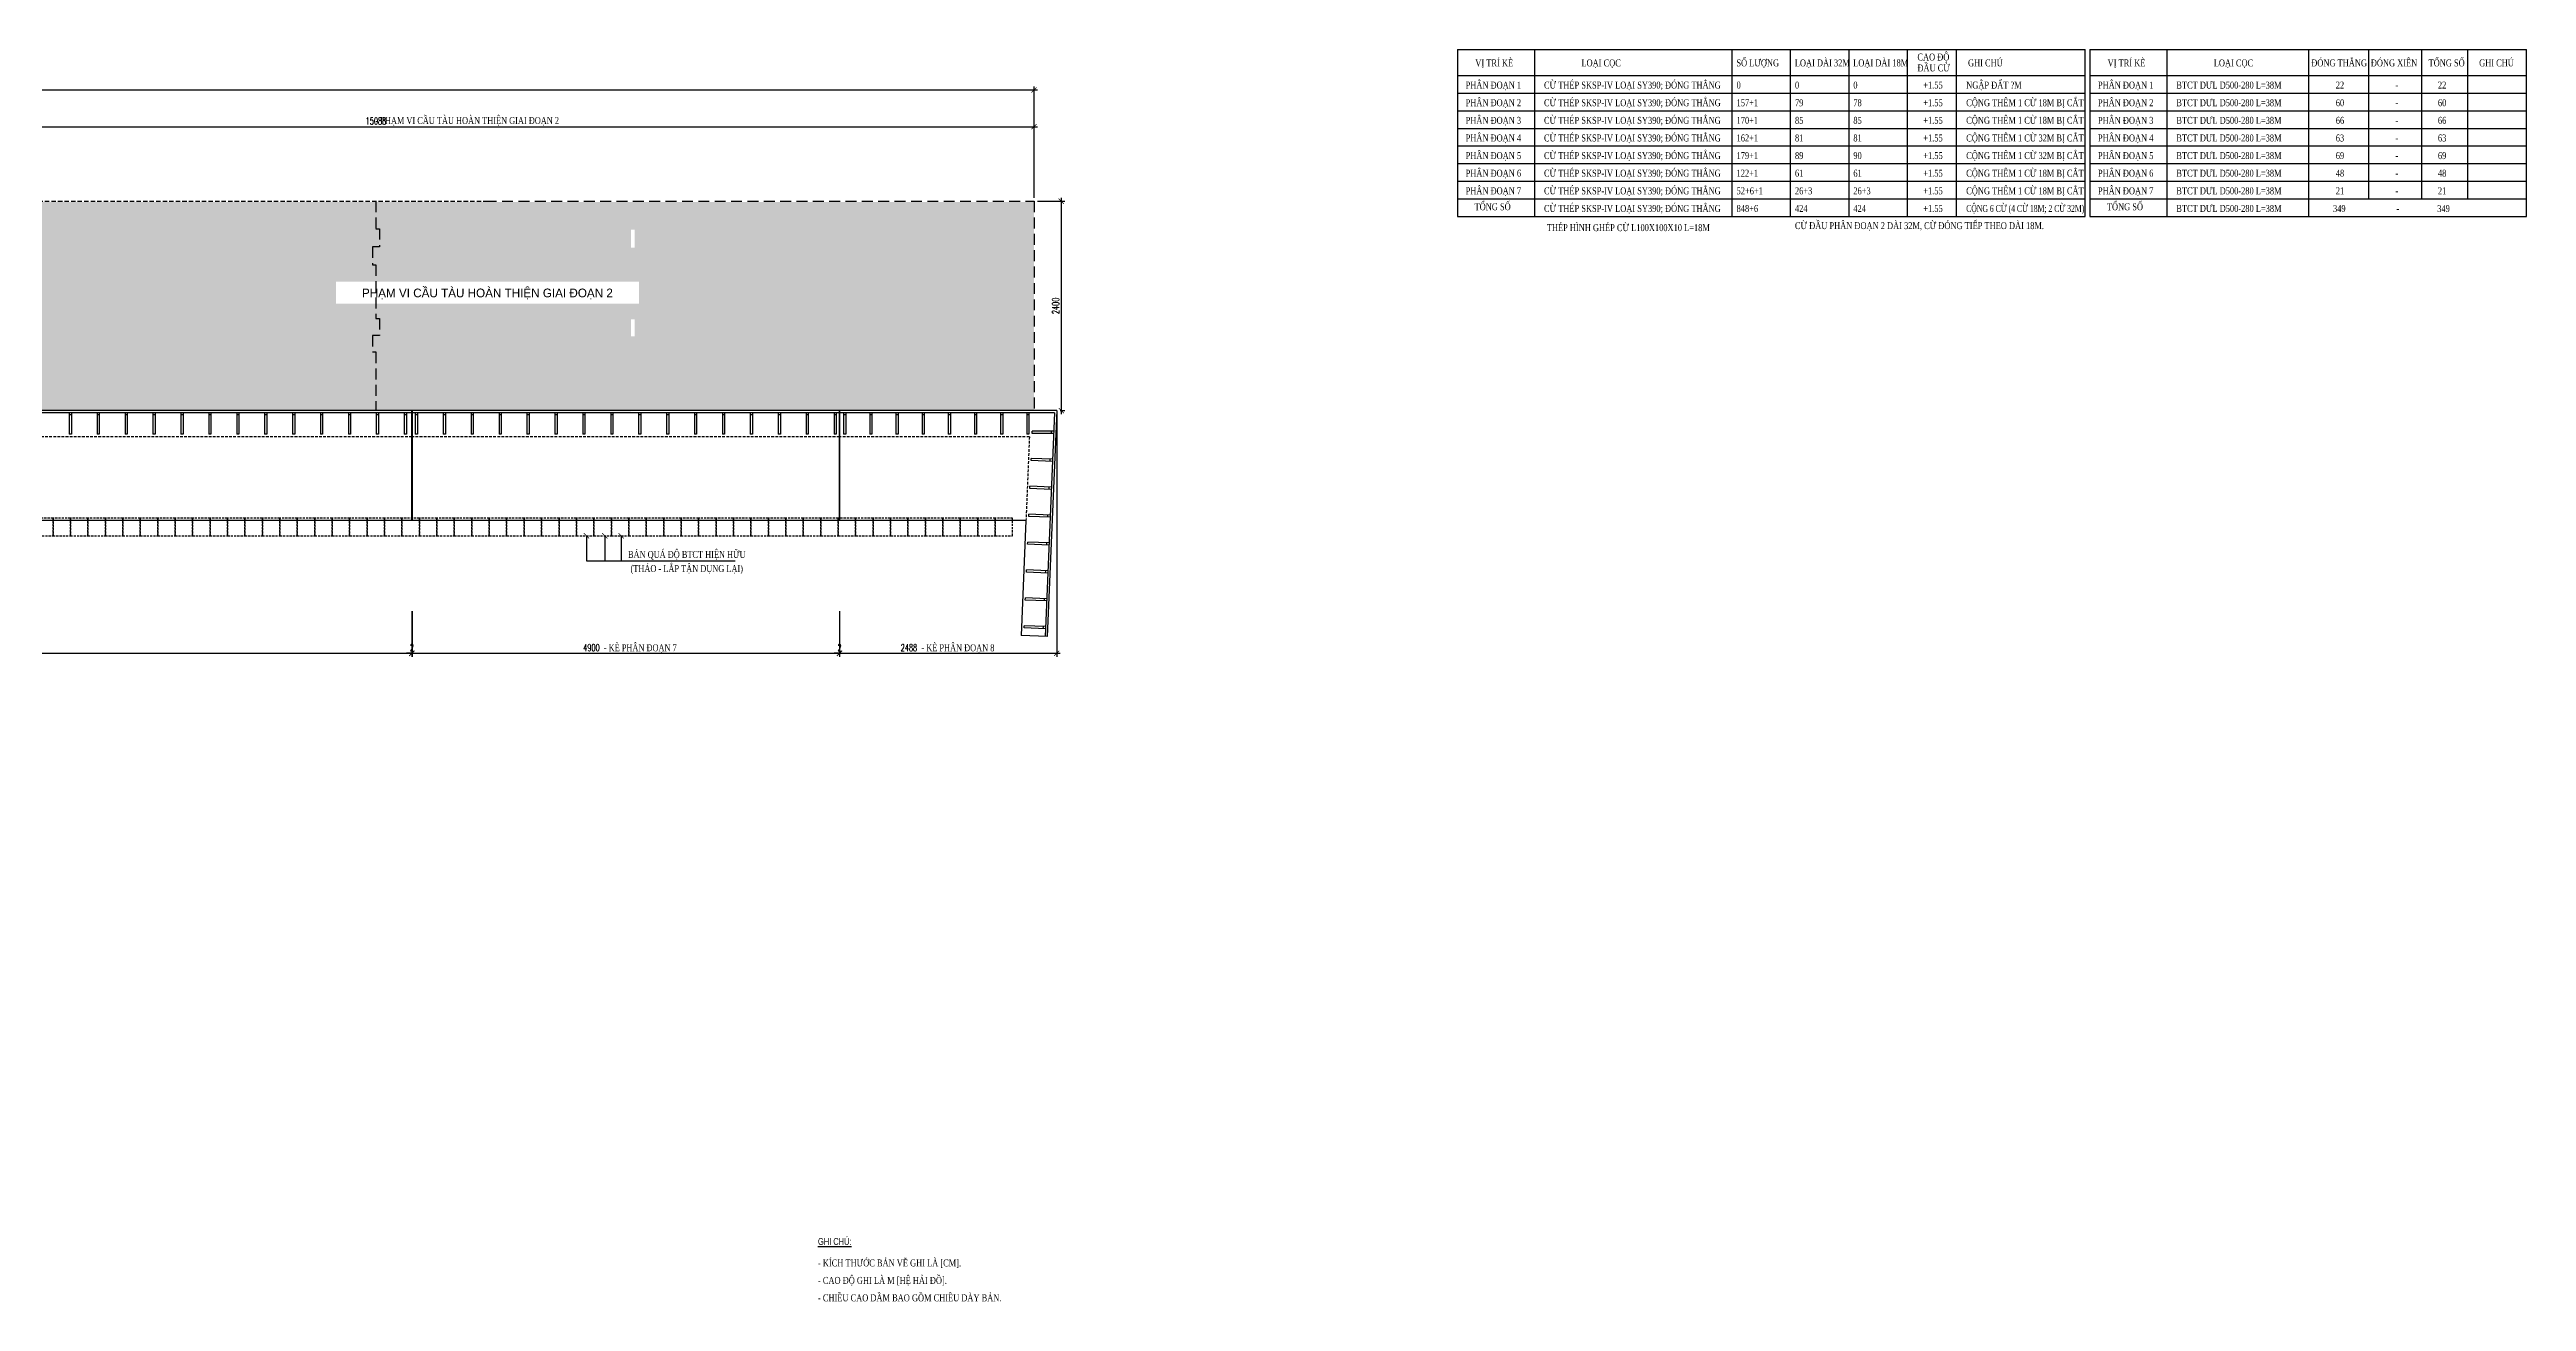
# Model space of a CAD drawing. Extents: x -64479 to 90650, y -38385 to 38270.
# Drawn here: x -24134 to 4259, y -11815 to 2538 of the extents above; entities that cross this region are included whole.
import ezdxf
from ezdxf.enums import TextEntityAlignment as Align

# ---------------------------------------------------------------- set-up
doc = ezdxf.new("R2010")
doc.units = 0
doc.header["$MEASUREMENT"] = 0
doc.linetypes.add('HIDDEN', pattern=[0.375, 0.25, -0.125])
doc.layers.get('0').update_dxf_attribs({"linetype": 'CONTINUOUS'})
for name, color, linetype in [('BORDER', 2, 'CONTINUOUS'), ('Dam', 4, 'CONTINUOUS'), ('DIMENSION', 4, 'CONTINUOUS'), ('HIDDEN', 4, 'HIDDEN'), ('STEEL', 1, 'CONTINUOUS'), ('TEXT', 3, 'CONTINUOUS')]:
    doc.layers.add(name, color=color, linetype=linetype)
doc.layers.add('Border k in', color=241, linetype='CONTINUOUS', lineweight=30, plot=False)
doc.layers.add('BORDER1', color=84, linetype='CONTINUOUS', lineweight=25)
doc.styles.add('CMB-1', font='VHBLACK_0.TTF', dxfattribs={"width": 0.8})
doc.styles.add('DIM', font='romans.shx', dxfattribs={"width": 0.65})
doc.styles.add('THUONG', font='vntimeh.shx')
doc.dimstyles.new('400.Ph', dxfattribs={"dimscale": 400, "dimtxt": 0.2, "dimasz": 0.15, "dimexe": 0.1, "dimexo": 0.1, "dimgap": 0.06, "dimtad": 1, "dimdec": 0, "dimzin": 0, "dimdsep": 46, "dimtxsty": 'DIM', "dimblk": 'ARCHTICK', "dimcen": 0.15, "dimdle": 0.1, "dimclrd": 256, "dimclre": 7, "dimclrt": 6, "dimadec": 0, "dimazin": 0, "dimtfac": 1, "dimtdec": 0, "dimtix": 1, "dimtmove": 0, "dimatfit": 3, "dimldrblk": 'ARCHTICK', "dimfxl": 1, "dimtolj": 1, "dimtzin": 0, "dimarcsym": 0})
pattern_1 = [(0, (-5e-11, -24179.29), (31.25, 62.5), [0, -62.5])]

# ---------------------------------------------------------------- blocks, each defined once
blk = doc.blocks.new('_ArchTick')
at = {"color": 0, "linetype": 'ByBlock', "const_width": 0.15}
blk.add_lwpolyline([(-0.5, -0.5), (0.5, 0.5)], dxfattribs=at)
blk = doc.blocks.new('*D66')
at = {"layer": 'DIMENSION', "lineweight": -2}
blk.add_line((-50609, 2075), (-12809, 2075), dxfattribs=at)
at = {"layer": 'DIMENSION', "color": 7, "lineweight": -2}
for p, q in [((-50569, 839), (-50569, 2115)), ((-12849, 839), (-12849, 2115))]:
    blk.add_line(p, q, dxfattribs=at)
at = {"layer": 'DIMENSION', "lineweight": -2, "xscale": 60, "yscale": 60, "zscale": 60, "rotation": 180}
blk.add_blockref('_ArchTick', (-50569, 2075), dxfattribs=at)
at = {"layer": 'DIMENSION', "lineweight": -2, "xscale": 60, "yscale": 60, "zscale": 60}
blk.add_blockref('_ArchTick', (-12849, 2075), dxfattribs=at)
at = {"layer": 'DIMENSION', "color": 6, "insert": (-31709, 2139), "char_height": 80, "attachment_point": 5, "style": 'DIM'}
blk.add_mtext('\\A1;37720', dxfattribs=at)
blk = doc.blocks.new('*D73')
at = {"layer": 'DIMENSION', "color": 7, "lineweight": -2}
for p, q in [((-12589, -1641), (-12589, -4424)), ((-15077, -3899), (-15077, -4424))]:
    blk.add_line(p, q, dxfattribs=at)
at = {"layer": 'DIMENSION', "lineweight": -2}
blk.add_line((-15117, -4384), (-12549, -4384), dxfattribs=at)
at = {"layer": 'DIMENSION', "lineweight": -2, "xscale": 60, "yscale": 60, "zscale": 60, "rotation": 180}
blk.add_blockref('_ArchTick', (-15077, -4384), dxfattribs=at)
at = {"layer": 'DIMENSION', "lineweight": -2, "xscale": 60, "yscale": 60, "zscale": 60}
blk.add_blockref('_ArchTick', (-12589, -4384), dxfattribs=at)
at = {"layer": 'DIMENSION', "color": 6, "insert": (-14283, -4320), "char_height": 80, "attachment_point": 5, "style": 'DIM'}
blk.add_mtext('\\A1;2488', dxfattribs=at)
blk = doc.blocks.new('*D74')
at = {"layer": 'DIMENSION', "color": 7, "lineweight": -2}
for p, q in [((-15079, -3899), (-15079, -4424)), ((-15077, -3899), (-15077, -4424))]:
    blk.add_line(p, q, dxfattribs=at)
at = {"layer": 'DIMENSION', "lineweight": -2}
for p, q in [((-15079, -4384), (-15139, -4384)), ((-15079, -4384), (-15077, -4384)), ((-15077, -4384), (-15017, -4384))]:
    blk.add_line(p, q, dxfattribs=at)
at = {"layer": 'DIMENSION', "lineweight": -2, "xscale": 60, "yscale": 60, "zscale": 60}
blk.add_blockref('_ArchTick', (-15079, -4384), dxfattribs=at)
at = {"layer": 'DIMENSION', "lineweight": -2, "xscale": 60, "yscale": 60, "zscale": 60, "rotation": 180}
blk.add_blockref('_ArchTick', (-15077, -4384), dxfattribs=at)
at = {"layer": 'DIMENSION', "color": 6, "insert": (-15078, -4320), "char_height": 80, "attachment_point": 5, "style": 'DIM'}
blk.add_mtext('\\A1;2', dxfattribs=at)
blk = doc.blocks.new('*D75')
at = {"layer": 'DIMENSION', "color": 7, "lineweight": -2}
for p, q in [((-19979, -3899), (-19979, -4424)), ((-15079, -3899), (-15079, -4424))]:
    blk.add_line(p, q, dxfattribs=at)
at = {"layer": 'DIMENSION', "lineweight": -2}
blk.add_line((-20019, -4384), (-15039, -4384), dxfattribs=at)
at = {"layer": 'DIMENSION', "lineweight": -2, "xscale": 60, "yscale": 60, "zscale": 60, "rotation": 180}
blk.add_blockref('_ArchTick', (-19979, -4384), dxfattribs=at)
at = {"layer": 'DIMENSION', "lineweight": -2, "xscale": 60, "yscale": 60, "zscale": 60}
blk.add_blockref('_ArchTick', (-15079, -4384), dxfattribs=at)
at = {"layer": 'DIMENSION', "color": 6, "insert": (-17922, -4320), "char_height": 80, "attachment_point": 5, "style": 'DIM'}
blk.add_mtext('\\A1;4900', dxfattribs=at)
blk = doc.blocks.new('*D76')
at = {"layer": 'DIMENSION', "color": 7, "lineweight": -2}
for p, q in [((-19981, -3899), (-19981, -4424)), ((-19979, -3899), (-19979, -4424))]:
    blk.add_line(p, q, dxfattribs=at)
at = {"layer": 'DIMENSION', "lineweight": -2}
for p, q in [((-19981, -4384), (-20041, -4384)), ((-19981, -4384), (-19979, -4384)), ((-19979, -4384), (-19919, -4384))]:
    blk.add_line(p, q, dxfattribs=at)
at = {"layer": 'DIMENSION', "lineweight": -2, "xscale": 60, "yscale": 60, "zscale": 60}
blk.add_blockref('_ArchTick', (-19981, -4384), dxfattribs=at)
at = {"layer": 'DIMENSION', "lineweight": -2, "xscale": 60, "yscale": 60, "zscale": 60, "rotation": 180}
blk.add_blockref('_ArchTick', (-19979, -4384), dxfattribs=at)
at = {"layer": 'DIMENSION', "color": 6, "insert": (-19980, -4320), "char_height": 80, "attachment_point": 5, "style": 'DIM'}
blk.add_mtext('\\A1;2', dxfattribs=at)
blk = doc.blocks.new('*D77')
at = {"layer": 'DIMENSION', "color": 7, "lineweight": -2}
for p, q in [((-27171, -3899), (-27171, -4424)), ((-19981, -3899), (-19981, -4424))]:
    blk.add_line(p, q, dxfattribs=at)
at = {"layer": 'DIMENSION', "lineweight": -2}
blk.add_line((-27211, -4384), (-19941, -4384), dxfattribs=at)
at = {"layer": 'DIMENSION', "lineweight": -2, "xscale": 60, "yscale": 60, "zscale": 60, "rotation": 180}
blk.add_blockref('_ArchTick', (-27171, -4384), dxfattribs=at)
at = {"layer": 'DIMENSION', "lineweight": -2, "xscale": 60, "yscale": 60, "zscale": 60}
blk.add_blockref('_ArchTick', (-19981, -4384), dxfattribs=at)
at = {"layer": 'DIMENSION', "color": 6, "insert": (-26718, -4320), "char_height": 80, "attachment_point": 5, "style": 'DIM'}
blk.add_mtext('\\A1;7190', dxfattribs=at)
blk = doc.blocks.new('Ban qua do 200x200')
at = {"layer": 'HIDDEN', "ltscale": 100}
blk.add_lwpolyline([(0, 0), (200, 0), (200, 200), (0, 200)], close=True, dxfattribs=at)
blk = doc.blocks.new('*D86')
at = {"layer": 'Dam', "color": 7, "lineweight": -2}
for p, q in [((-12809, 799), (-12496, 799)), ((-12549, -1601), (-12496, -1601))]:
    blk.add_line(p, q, dxfattribs=at)
at = {"layer": 'Dam', "lineweight": -2}
blk.add_line((-12536, 839), (-12536, -1641), dxfattribs=at)
at = {"layer": 'Dam', "lineweight": -2, "xscale": 60, "yscale": 60, "zscale": 60}
for p, rotation in [((-12536, 799), 90), ((-12536, -1601), 270)]:
    blk.add_blockref('_ArchTick', p, dxfattribs=dict(at, rotation=rotation))
at = {"layer": 'Dam', "color": 6, "insert": (-12600, -401), "char_height": 80, "attachment_point": 5, "rotation": 90, "style": 'DIM'}
blk.add_mtext('\\A1;2400', dxfattribs=at)
blk = doc.blocks.new('*D429')
at = {"layer": 'DIMENSION', "lineweight": -2}
blk.add_line((-27977, 1653), (-12809, 1653), dxfattribs=at)
at = {"layer": 'DIMENSION', "color": 7, "lineweight": -2}
for p, q in [((-27937, 839), (-27937, 1693)), ((-12849, 839), (-12849, 1693))]:
    blk.add_line(p, q, dxfattribs=at)
at = {"layer": 'DIMENSION', "lineweight": -2, "xscale": 60, "yscale": 60, "zscale": 60, "rotation": 180}
blk.add_blockref('_ArchTick', (-27937, 1653), dxfattribs=at)
at = {"layer": 'DIMENSION', "lineweight": -2, "xscale": 60, "yscale": 60, "zscale": 60}
blk.add_blockref('_ArchTick', (-12849, 1653), dxfattribs=at)
at = {"layer": 'DIMENSION', "color": 6, "insert": (-20393, 1717), "char_height": 80, "attachment_point": 5, "style": 'DIM'}
blk.add_mtext('\\A1;15088', dxfattribs=at)

msp = doc.modelspace()

# ---------------------------------------------------------------- linework, layer by layer
at = {"layer": 'BORDER', "linetype": 'HIDDEN', "ltscale": 500}
for p, q in [((-19134.1, 798.9), (-12849.1, 798.9)), ((-12849.1, 798.9), (-12849.1, -1601.1))]:
    msp.add_line(p, q, dxfattribs=at)
at = {"layer": 'BORDER'}
for p, q in [((-19981.1, -1601.1), (-27171.1, -1601.1)), ((-19981.1, -1601.1), (-27171.1, -1601.1)), ((-19981.1, -1626.1), (-27171.1, -1626.1)), ((-19134.1, -1601.1), (-24134.1, -1601.1)), ((-23908.6, -1626.1), (-23908.6, -1871.1)), ((-23883.6, -1651.1), (-23908.6, -1651.1)), ((-23883.6, -1626.1), (-23883.6, -1871.1)), ((-23588.6, -1626.1), (-23588.6, -1871.1)), ((-23563.6, -1651.1), (-23588.6, -1651.1)), ((-23563.6, -1626.1), (-23563.6, -1871.1)), ((-23268.6, -1626.1), (-23268.6, -1871.1)), ((-23243.6, -1651.1), (-23268.6, -1651.1)), ((-23243.6, -1626.1), (-23243.6, -1871.1)), ((-22948.6, -1626.1), (-22948.6, -1871.1)), ((-22923.6, -1651.1), (-22948.6, -1651.1)), ((-22923.6, -1626.1), (-22923.6, -1871.1)), ((-22628.6, -1626.1), (-22628.6, -1871.1)), ((-22603.6, -1651.1), (-22628.6, -1651.1)), ((-22603.6, -1626.1), (-22603.6, -1871.1)), ((-22308.6, -1626.1), (-22308.6, -1871.1)), ((-22283.6, -1651.1), (-22308.6, -1651.1)), ((-22283.6, -1626.1), (-22283.6, -1871.1)), ((-21988.6, -1626.1), (-21988.6, -1871.1)), ((-21963.6, -1651.1), (-21988.6, -1651.1)), ((-21963.6, -1626.1), (-21963.6, -1871.1)), ((-21668.6, -1626.1), (-21668.6, -1871.1)), ((-21643.6, -1651.1), (-21668.6, -1651.1)), ((-21643.6, -1626.1), (-21643.6, -1871.1)), ((-21348.6, -1626.1), (-21348.6, -1871.1)), ((-21323.6, -1651.1), (-21348.6, -1651.1)), ((-21323.6, -1626.1), (-21323.6, -1871.1)), ((-21028.6, -1626.1), (-21028.6, -1871.1)), ((-21003.6, -1651.1), (-21028.6, -1651.1)), ((-21003.6, -1626.1), (-21003.6, -1871.1)), ((-20708.6, -1626.1), (-20708.6, -1871.1)), ((-20708.6, -1626.1), (-20708.6, -1871.1)), ((-20683.6, -1651.1), (-20708.6, -1651.1)), ((-20683.6, -1651.1), (-20708.6, -1651.1)), ((-20683.6, -1626.1), (-20683.6, -1871.1)), ((-20683.6, -1626.1), (-20683.6, -1871.1)), ((-20388.6, -1626.1), (-20388.6, -1871.1)), ((-20388.6, -1626.1), (-20388.6, -1871.1)), ((-20363.6, -1651.1), (-20388.6, -1651.1)), ((-20363.6, -1651.1), (-20388.6, -1651.1)), ((-20363.6, -1626.1), (-20363.6, -1871.1)), ((-20363.6, -1626.1), (-20363.6, -1871.1)), ((-20068.6, -1626.1), (-20068.6, -1871.1)), ((-20068.6, -1626.1), (-20068.6, -1871.1)), ((-20043.6, -1651.1), (-20068.6, -1651.1)), ((-20043.6, -1651.1), (-20068.6, -1651.1)), ((-20043.6, -1626.1), (-20043.6, -1871.1)), ((-20043.6, -1626.1), (-20043.6, -1871.1)), ((-19981.1, -2861.1), (-19981.1, -1601.1)), ((-14199.1, -1601.1), (-19979.1, -1601.1)), ((-15079.1, -1601.1), (-19979.1, -1601.1)), ((-19979.1, -1601.1), (-19979.1, -2861.1)), ((-15079.1, -1626.1), (-19979.1, -1626.1)), ((-19941.6, -1626.1), (-19941.6, -1871.1)), ((-19916.6, -1651.1), (-19941.6, -1651.1)), ((-19916.6, -1626.1), (-19916.6, -1871.1)), ((-19621.6, -1626.1), (-19621.6, -1871.1)), ((-19596.6, -1651.1), (-19621.6, -1651.1)), ((-19596.6, -1626.1), (-19596.6, -1871.1)), ((-19301.6, -1626.1), (-19301.6, -1871.1)), ((-19276.6, -1651.1), (-19301.6, -1651.1)), ((-19276.6, -1626.1), (-19276.6, -1871.1)), ((-14134.1, -1601.1), (-19134.1, -1601.1)), ((-14134.1, -1601.1), (-19134.1, -1601.1)), ((-18981.6, -1626.1), (-18981.6, -1871.1)), ((-18956.6, -1651.1), (-18981.6, -1651.1)), ((-18956.6, -1626.1), (-18956.6, -1871.1)), ((-18661.6, -1626.1), (-18661.6, -1871.1)), ((-18636.6, -1651.1), (-18661.6, -1651.1)), ((-18636.6, -1626.1), (-18636.6, -1871.1)), ((-18341.6, -1626.1), (-18341.6, -1871.1)), ((-18316.6, -1651.1), (-18341.6, -1651.1)), ((-18316.6, -1626.1), (-18316.6, -1871.1)), ((-18021.6, -1626.1), (-18021.6, -1871.1)), ((-17996.6, -1651.1), (-18021.6, -1651.1)), ((-17996.6, -1626.1), (-17996.6, -1871.1)), ((-17701.6, -1626.1), (-17701.6, -1871.1)), ((-17676.6, -1651.1), (-17701.6, -1651.1)), ((-17676.6, -1626.1), (-17676.6, -1871.1)), ((-17381.6, -1626.1), (-17381.6, -1871.1)), ((-17356.6, -1651.1), (-17381.6, -1651.1)), ((-17356.6, -1626.1), (-17356.6, -1871.1)), ((-17061.6, -1626.1), (-17061.6, -1871.1)), ((-17036.6, -1651.1), (-17061.6, -1651.1)), ((-17036.6, -1626.1), (-17036.6, -1871.1)), ((-16741.6, -1626.1), (-16741.6, -1871.1)), ((-16716.6, -1651.1), (-16741.6, -1651.1)), ((-16716.6, -1626.1), (-16716.6, -1871.1)), ((-16421.6, -1626.1), (-16421.6, -1871.1)), ((-16396.6, -1651.1), (-16421.6, -1651.1)), ((-16396.6, -1626.1), (-16396.6, -1871.1)), ((-16101.6, -1626.1), (-16101.6, -1871.1)), ((-16076.6, -1651.1), (-16101.6, -1651.1)), ((-16076.6, -1626.1), (-16076.6, -1871.1)), ((-15781.6, -1626.1), (-15781.6, -1871.1)), ((-15756.6, -1651.1), (-15781.6, -1651.1)), ((-15756.6, -1626.1), (-15756.6, -1871.1)), ((-15461.6, -1626.1), (-15461.6, -1871.1)), ((-15436.6, -1651.1), (-15461.6, -1651.1)), ((-15436.6, -1626.1), (-15436.6, -1871.1)), ((-15141.6, -1626.1), (-15141.6, -1871.1)), ((-15116.6, -1651.1), (-15141.6, -1651.1)), ((-15116.6, -1626.1), (-15116.6, -1871.1)), ((-15079.1, -2861.1), (-15079.1, -1601.1)), ((-12849.1, -1601.1), (-15077.1, -1601.1)), ((-15077.1, -1601.1), (-15077.1, -2861.1)), ((-12589.1, -1601.1), (-15077.1, -1601.1)), ((-12615.1, -1626.1), (-15077.1, -1626.1)), ((-15031.6, -1626.1), (-15031.6, -1871.1)), ((-15006.6, -1651.1), (-15031.6, -1651.1)), ((-15006.6, -1626.1), (-15006.6, -1871.1)), ((-14731.6, -1626.1), (-14731.6, -1871.1)), ((-14706.6, -1651.1), (-14731.6, -1651.1)), ((-14706.6, -1626.1), (-14706.6, -1871.1)), ((-14431.6, -1626.1), (-14431.6, -1871.1)), ((-14406.6, -1651.1), (-14431.6, -1651.1)), ((-14406.6, -1626.1), (-14406.6, -1871.1)), ((-14131.6, -1626.1), (-14131.6, -1871.1)), ((-14106.6, -1651.1), (-14131.6, -1651.1)), ((-14106.6, -1626.1), (-14106.6, -1871.1)), ((-13831.6, -1626.1), (-13831.6, -1871.1)), ((-13806.6, -1651.1), (-13831.6, -1651.1)), ((-13806.6, -1626.1), (-13806.6, -1871.1)), ((-13531.6, -1626.1), (-13531.6, -1871.1)), ((-13506.6, -1651.1), (-13531.6, -1651.1)), ((-13506.6, -1626.1), (-13506.6, -1871.1)), ((-13231.6, -1626.1), (-13231.6, -1871.1)), ((-13206.6, -1651.1), (-13231.6, -1651.1)), ((-13206.6, -1626.1), (-13206.6, -1871.1)), ((-12931.6, -1626.1), (-12931.6, -1871.1)), ((-12906.6, -1651.1), (-12931.6, -1651.1)), ((-12906.6, -1626.1), (-12906.6, -1871.1)), ((-12615.1, -1626.1), (-12721.5, -4190.5)), ((-12589.1, -1601.1), (-12696.5, -4191.6)), ((-23883.6, -1871.1), (-23908.6, -1871.1)), ((-23563.6, -1871.1), (-23588.6, -1871.1)), ((-23243.6, -1871.1), (-23268.6, -1871.1)), ((-22923.6, -1871.1), (-22948.6, -1871.1)), ((-22603.6, -1871.1), (-22628.6, -1871.1)), ((-22283.6, -1871.1), (-22308.6, -1871.1)), ((-21963.6, -1871.1), (-21988.6, -1871.1)), ((-21643.6, -1871.1), (-21668.6, -1871.1)), ((-21323.6, -1871.1), (-21348.6, -1871.1)), ((-21003.6, -1871.1), (-21028.6, -1871.1)), ((-20683.6, -1871.1), (-20708.6, -1871.1)), ((-20683.6, -1871.1), (-20708.6, -1871.1)), ((-20363.6, -1871.1), (-20388.6, -1871.1)), ((-20363.6, -1871.1), (-20388.6, -1871.1)), ((-20043.6, -1871.1), (-20068.6, -1871.1)), ((-20043.6, -1871.1), (-20068.6, -1871.1)), ((-19916.6, -1871.1), (-19941.6, -1871.1)), ((-19596.6, -1871.1), (-19621.6, -1871.1)), ((-19276.6, -1871.1), (-19301.6, -1871.1)), ((-18956.6, -1871.1), (-18981.6, -1871.1)), ((-18636.6, -1871.1), (-18661.6, -1871.1)), ((-18316.6, -1871.1), (-18341.6, -1871.1)), ((-17996.6, -1871.1), (-18021.6, -1871.1)), ((-17676.6, -1871.1), (-17701.6, -1871.1)), ((-17356.6, -1871.1), (-17381.6, -1871.1)), ((-17036.6, -1871.1), (-17061.6, -1871.1)), ((-16716.6, -1871.1), (-16741.6, -1871.1)), ((-16396.6, -1871.1), (-16421.6, -1871.1)), ((-16076.6, -1871.1), (-16101.6, -1871.1)), ((-15756.6, -1871.1), (-15781.6, -1871.1)), ((-15436.6, -1871.1), (-15461.6, -1871.1)), ((-15116.6, -1871.1), (-15141.6, -1871.1)), ((-15006.6, -1871.1), (-15031.6, -1871.1)), ((-14706.6, -1871.1), (-14731.6, -1871.1)), ((-14406.6, -1871.1), (-14431.6, -1871.1)), ((-14106.6, -1871.1), (-14131.6, -1871.1)), ((-13806.6, -1871.1), (-13831.6, -1871.1)), ((-13506.6, -1871.1), (-13531.6, -1871.1)), ((-13206.6, -1871.1), (-13231.6, -1871.1)), ((-12906.6, -1871.1), (-12931.6, -1871.1)), ((-12870, -1863.6), (-12870, -1838.6)), ((-12623.9, -1838.6), (-12870, -1838.6)), ((-12625, -1863.6), (-12870, -1863.6)), ((-12650, -1863.6), (-12650, -1838.6)), ((-12883.1, -2174.6), (-12882.1, -2149.6)), ((-12638.3, -2184.8), (-12883.1, -2174.6)), ((-12637.3, -2159.8), (-12882.1, -2149.6)), ((-12663.3, -2183.7), (-12662.2, -2158.7)), ((-12896.4, -2494.3), (-12895.3, -2469.3)), ((-12651.6, -2504.5), (-12896.4, -2494.3)), ((-12650.5, -2479.5), (-12895.3, -2469.3)), ((-12676.5, -2503.4), (-12675.5, -2478.5)), ((-12909.6, -2814), (-12908.6, -2789.1)), ((-12664.8, -2824.2), (-12909.6, -2814)), ((-12663.8, -2799.2), (-12908.6, -2789.1)), ((-12689.8, -2823.2), (-12688.8, -2798.2)), ((-19981.1, -2861.1), (-27171.1, -2861.1)), ((-15079.1, -2861.1), (-19979.1, -2861.1)), ((-12941.6, -2861.1), (-15077.1, -2861.1)), ((-12941.6, -2861.1), (-12996.3, -4179.1)), ((-12922.9, -3133.8), (-12921.8, -3108.8)), ((-12677.1, -3118.9), (-12921.8, -3108.8)), ((-12703.1, -3142.9), (-12702, -3117.9)), ((-12678.1, -3143.9), (-12922.9, -3133.8)), ((-12936.1, -3453.5), (-12935.1, -3428.5)), ((-12691.4, -3463.7), (-12936.1, -3453.5)), ((-12690.3, -3438.7), (-12935.1, -3428.5)), ((-12716.3, -3462.6), (-12715.3, -3437.6)), ((-12949.4, -3773.2), (-12948.4, -3748.2)), ((-12704.6, -3783.4), (-12949.4, -3773.2)), ((-12703.6, -3758.4), (-12948.4, -3748.2)), ((-12729.6, -3782.3), (-12728.6, -3757.4)), ((-12696.5, -4191.6), (-12996.3, -4179.1)), ((-12962.7, -4092.9), (-12961.6, -4068)), ((-12717.9, -4103.1), (-12962.7, -4092.9)), ((-12716.8, -4078.1), (-12961.6, -4068)), ((-12742.9, -4102.1), (-12741.8, -4077.1))]:
    msp.add_line(p, q, dxfattribs=at)
for points in [[(-7994.5, 2538.1), (-7994.5, 624.6), (-801.4, 624.6), (-801.4, 2538.1)], [(-7994.5, 2538.1), (-801.4, 2538.1)], [(-7111.9, 2538.1), (-7111.9, 624.6)], [(-4849.2, 2538.1), (-4849.2, 624.6)], [(-4180, 2538.1), (-4180, 624.6)], [(-3510.7, 2538.1), (-3510.7, 624.6)], [(-2841.5, 2538.1), (-2841.5, 624.6)], [(-2276.9, 2538.1), (-2276.9, 624.6)], [(-746.3, 2538.1), (-746.3, 624.6), (4258.7, 624.6), (4258.7, 2538.1)], [(-746.3, 2538.1), (4258.7, 2538.1)], [(136.4, 2538.1), (136.4, 624.6)], [(1759.1, 2538.1), (1759.1, 624.6)], [(2448, 2538.1), (2448, 826.6)], [(3055.1, 2538.1), (3055.1, 826.6)], [(3582.1, 2538.1), (3582.1, 826.6)], [(-7994.5, 2240.6), (-801.4, 2240.6)], [(-746.3, 2240.6), (4258.7, 2240.6)], [(-7994.5, 826.6), (-801.4, 826.6)], [(-746.3, 826.6), (4258.7, 826.6)]]:
    msp.add_lwpolyline(points, dxfattribs=at)
at = {"layer": 'Border k in', "color": 1, "linetype": 'HIDDEN', "ltscale": 125}
msp.add_line((-15079.1, -1901.1), (-19979.1, -1901.1), dxfattribs=at)
at = {"layer": 'BORDER1'}
for points in [[(-7994.5, 2038.6), (-801.4, 2038.6)], [(-746.3, 2038.6), (4258.7, 2038.6)], [(-7994.5, 1836.6), (-801.4, 1836.6)], [(-746.3, 1836.6), (4258.7, 1836.6)], [(-7994.5, 1634.6), (-801.4, 1634.6)], [(-7994.5, 1432.6), (-801.4, 1432.6)], [(-746.3, 1634.6), (4258.7, 1634.6)], [(-746.3, 1432.6), (4258.7, 1432.6)], [(-7994.5, 1230.6), (-801.4, 1230.6)], [(-746.3, 1230.6), (4258.7, 1230.6)], [(-7994.5, 1028.6), (-801.4, 1028.6)], [(-746.3, 1028.6), (4258.7, 1028.6)]]:
    msp.add_lwpolyline(points, dxfattribs=at)
at = {"layer": 'DIMENSION'}
msp.add_line((-12589.1, -1601.1), (-12589.1, -1601.4), dxfattribs=at)
at = {"layer": 'HIDDEN', "ltscale": 200}
msp.add_line((-27937.1, 798.9), (-19134.1, 798.9), dxfattribs=at)
at = {"layer": 'STEEL', "color": 1, "linetype": 'HIDDEN', "ltscale": 125}
for p, q in [((-19981.1, -1901.1), (-27171.1, -1901.1)), ((-12901.8, -1901.1), (-15077.1, -1901.1)), ((-12901.8, -1901.1), (-12941.6, -2861.1))]:
    msp.add_line(p, q, dxfattribs=at)

# ---------------------------------------------------------------- block references
at = {"layer": 'DIMENSION'}
for p in [(-24294.1, -3036.1), (-24094.1, -3036.1), (-23894.1, -3036.1), (-23694.1, -3036.1), (-23494.1, -3036.1), (-23294.1, -3036.1), (-23094.1, -3036.1), (-22894.1, -3036.1), (-22694.1, -3036.1), (-22494.1, -3036.1), (-22294.1, -3036.1), (-22094.1, -3036.1), (-21894.1, -3036.1), (-21694.1, -3036.1), (-21494.1, -3036.1), (-21294.1, -3036.1), (-21094.1, -3036.1), (-20894.1, -3036.1), (-20694.1, -3036.1), (-20494.1, -3036.1), (-20294.1, -3036.1), (-20094.1, -3036.1), (-19894.1, -3036.1), (-19694.1, -3036.1), (-19494.1, -3036.1), (-19294.1, -3036.1), (-19094.1, -3036.1), (-18894.1, -3036.1), (-18694.1, -3036.1), (-18494.1, -3036.1), (-18294.1, -3036.1), (-18094.1, -3036.1), (-17894.1, -3036.1), (-17694.1, -3036.1), (-17494.1, -3036.1), (-17294.1, -3036.1), (-17094.1, -3036.1), (-16894.1, -3036.1), (-16694.1, -3036.1), (-16494.1, -3036.1), (-16294.1, -3036.1), (-16094.1, -3036.1), (-15894.1, -3036.1), (-15694.1, -3036.1), (-15494.1, -3036.1), (-15294.1, -3036.1), (-15094.1, -3036.1), (-14894.1, -3036.1), (-14694.1, -3036.1), (-14494.1, -3036.1), (-14294.1, -3036.1), (-14094.1, -3036.1), (-13894.1, -3036.1), (-13694.1, -3036.1), (-13494.1, -3036.1), (-13294.1, -3036.1)]:
    msp.add_blockref('Ban qua do 200x200', p, dxfattribs=at)

# ---------------------------------------------------------------- texts
at = {"layer": 'TEXT'}
for s, style, width, p in [('VÞ trÝ KÌ', 'THUONG', 0.75, (-7790.3, 2344.9)), ('Lo¹i cäc', 'THUONG', 0.75, (-6573.9, 2344.9)), ('Sè l\xadîng', 'THUONG', 0.75, (-4797.5, 2344.9)), ('LO¹I DµI 32M', 'THUONG', 0.75, (-4128.3, 2344.9)), ('LO¹I DµI 18M', 'THUONG', 0.75, (-3459.1, 2344.9)), ('§Çu cõ', 'THUONG', 0.75, (-2722.6, 2287.2)), ('Cao ®é ', 'THUONG', 0.75, (-2722.6, 2412.2)), ('Ghi chó', 'THUONG', 0.75, (-2142.7, 2344.9)), ('VÞ trÝ KÌ', 'THUONG', 0.75, (-542.1, 2344.9)), ('Lo¹i cäc', 'THUONG', 0.75, (674.3, 2344.9)), ('§ãng th¼ng', 'THUONG', 0.75, (1792, 2344.9)), ('§ãng xiªn', 'THUONG', 0.75, (2474.7, 2344.9)), ('Tæng sè', 'THUONG', 0.75, (3136.4, 2344.9)), ('Ghi chó', 'THUONG', 0.75, (3716.2, 2344.9)), ('Ph©n ®o¹n 1', 'THUONG', 0.75, (-7901.8, 2090.3)), ('Ph©n ®o¹n 2', 'THUONG', 0.75, (-7901.8, 1888.3)), ('Cõ thÐp SKSP-IV Lo¹i SY390; §ãng th¼ng', 'THUONG', 0.75, (-7003.1, 2090.3)), ('Cõ thÐp SKSP-IV Lo¹i SY390; §ãng th¼ng', 'THUONG', 0.75, (-7003.1, 1888.3)), ('0', 'THUONG', 0.75, (-4795.6, 2090.3)), ('0', 'THUONG', 0.75, (-4126.4, 2090.3)), ('0', 'THUONG', 0.75, (-3457.1, 2090.3)), ('+1.55', 'THUONG', 0.75, (-2655.4, 2090.3)), ('NgËp ®Êt ?m', 'THUONG', 0.75, (-2163.4, 2090.3)), ('CéNG TH£M 1 Cõ 18M BÞ C¾T', 'THUONG', 0.75, (-2163.4, 1888.3)), ('Ph©n ®o¹n 1', 'THUONG', 0.75, (-653.6, 2090.3)), ('Ph©n ®o¹n 2', 'THUONG', 0.75, (-653.6, 1888.3)), ('BTCT D¦L D500-280 L=38m', 'THUONG', 0.75, (245.1, 2090.3)), ('22', 'THUONG', 0.75, (2073, 2090.3)), (' - ', 'THUONG', 0.75, (2733.5, 2090.3)), (' - ', 'THUONG', 0.75, (2733.5, 2090.3)), ('22', 'THUONG', 0.75, (3243.7, 2090.3)), ('Ph©n ®o¹n 3', 'THUONG', 0.75, (-7901.8, 1686.3)), ('Cõ thÐp SKSP-IV Lo¹i SY390; §ãng th¼ng', 'THUONG', 0.75, (-7003.1, 1686.3)), ('157+1', 'THUONG', 0.75, (-4795.6, 1888.3)), ('170+1', 'THUONG', 0.75, (-4795.6, 1686.3)), ('85', 'THUONG', 0.75, (-4126.4, 1686.3)), ('79', 'THUONG', 0.75, (-4126.4, 1888.3)), ('85', 'THUONG', 0.75, (-3457.1, 1686.3)), ('78', 'THUONG', 0.75, (-3457.1, 1888.3)), ('+1.55', 'THUONG', 0.75, (-2655.4, 1888.3)), ('+1.55', 'THUONG', 0.75, (-2655.4, 1686.3)), ('CéNG TH£M 1 Cõ 18M BÞ C¾T', 'THUONG', 0.75, (-2163.4, 1686.3)), ('Ph©n ®o¹n 3', 'THUONG', 0.75, (-653.6, 1686.3)), ('BTCT D¦L D500-280 L=38m', 'THUONG', 0.75, (245.1, 1888.3)), ('BTCT D¦L D500-280 L=38m', 'THUONG', 0.75, (245.1, 1686.3)), ('60', 'THUONG', 0.75, (2073, 1888.3)), ('66', 'THUONG', 0.75, (2073, 1686.3)), (' - ', 'THUONG', 0.75, (2733.5, 1888.3)), (' - ', 'THUONG', 0.75, (2733.5, 1686.3)), ('60', 'THUONG', 0.75, (3243.7, 1888.3)), ('66', 'THUONG', 0.75, (3243.7, 1686.3)), ('Ph©n ®o¹n 4', 'THUONG', 0.75, (-7901.8, 1484.3)), ('Cõ thÐp SKSP-IV Lo¹i SY390; §ãng th¼ng', 'THUONG', 0.75, (-7003.1, 1484.3)), ('162+1', 'THUONG', 0.75, (-4795.6, 1484.3)), ('81', 'THUONG', 0.75, (-4126.4, 1484.3)), ('81', 'THUONG', 0.75, (-3457.1, 1484.3)), ('+1.55', 'THUONG', 0.75, (-2655.4, 1484.3)), ('CéNG TH£M 1 Cõ 32M BÞ C¾T', 'THUONG', 0.75, (-2163.4, 1484.3)), ('Ph©n ®o¹n 4', 'THUONG', 0.75, (-653.6, 1484.3)), ('BTCT D¦L D500-280 L=38m', 'THUONG', 0.75, (245.1, 1484.3)), ('63', 'THUONG', 0.75, (2073, 1484.3)), (' - ', 'THUONG', 0.75, (2733.5, 1484.3)), ('63', 'THUONG', 0.75, (3243.7, 1484.3)), ('Ph©n ®o¹n 5', 'THUONG', 0.75, (-7901.8, 1282.3)), ('Ph©n ®o¹n 6', 'THUONG', 0.75, (-7901.8, 1080.3)), ('Cõ thÐp SKSP-IV Lo¹i SY390; §ãng th¼ng', 'THUONG', 0.75, (-7003.1, 1282.3)), ('Cõ thÐp SKSP-IV Lo¹i SY390; §ãng th¼ng', 'THUONG', 0.75, (-7003.1, 1080.3)), ('179+1', 'THUONG', 0.75, (-4795.6, 1282.3)), ('122+1', 'THUONG', 0.75, (-4795.6, 1080.3)), ('89', 'THUONG', 0.75, (-4126.4, 1282.3)), ('61', 'THUONG', 0.75, (-4126.4, 1080.3)), ('90', 'THUONG', 0.75, (-3457.1, 1282.3)), ('61', 'THUONG', 0.75, (-3457.1, 1080.3)), ('+1.55', 'THUONG', 0.75, (-2655.4, 1282.3)), ('+1.55', 'THUONG', 0.75, (-2655.4, 1080.3)), ('CéNG TH£M 1 Cõ 32M BÞ C¾T', 'THUONG', 0.75, (-2163.4, 1282.3)), ('CéNG TH£M 1 Cõ 18M BÞ C¾T', 'THUONG', 0.75, (-2163.4, 1080.3)), ('Ph©n ®o¹n 5', 'THUONG', 0.75, (-653.6, 1282.3)), ('Ph©n ®o¹n 6', 'THUONG', 0.75, (-653.6, 1080.3)), ('BTCT D¦L D500-280 L=38m', 'THUONG', 0.75, (245.1, 1282.3)), ('BTCT D¦L D500-280 L=38m', 'THUONG', 0.75, (245.1, 1080.3)), ('48', 'THUONG', 0.75, (2073, 1080.3)), ('69', 'THUONG', 0.75, (2073, 1282.3)), (' - ', 'THUONG', 0.75, (2733.5, 1282.3)), ('48', 'THUONG', 0.75, (3243.7, 1080.3)), ('69', 'THUONG', 0.75, (3243.7, 1282.3)), ('Ph©n ®o¹n 7', 'THUONG', 0.75, (-7901.8, 878.3)), ('Cõ thÐp SKSP-IV Lo¹i SY390; §ãng th¼ng', 'THUONG', 0.75, (-7003.1, 878.3)), ('52+6+1', 'THUONG', 0.75, (-4795.6, 878.3)), ('26+3', 'THUONG', 0.75, (-4126.4, 878.3)), ('26+3', 'THUONG', 0.75, (-3457.1, 878.3)), ('+1.55', 'THUONG', 0.75, (-2655.4, 878.3)), ('CéNG TH£M 1 Cõ 18M BÞ C¾T', 'THUONG', 0.75, (-2163.4, 878.3)), ('Ph©n ®o¹n 7', 'THUONG', 0.75, (-653.6, 878.3)), ('BTCT D¦L D500-280 L=38m', 'THUONG', 0.75, (245.1, 878.3)), ('21', 'THUONG', 0.75, (2073, 878.3)), (' - ', 'THUONG', 0.75, (2733.5, 1080.3)), (' - ', 'THUONG', 0.75, (2733.5, 878.3)), ('21', 'THUONG', 0.75, (3243.7, 878.3)), ('Tæng sè', 'THUONG', 0.75, (-7799.2, 695.9)), ('Cõ thÐp SKSP-IV Lo¹i SY390; §ãng th¼ng', 'THUONG', 0.75, (-7003.1, 676.3)), ('848+6', 'THUONG', 0.75, (-4795.6, 676.3)), ('424', 'THUONG', 0.75, (-4126.4, 676.3)), ('Cõ §ÇU PH¢N §O¹N 2 DµI 32M, Cõ §ãNG TIÕP THEO DµI 18M.', 'THUONG', 0.75, (-4126.4, 479.4)), ('424', 'THUONG', 0.75, (-3457.1, 676.3)), ('+1.55', 'THUONG', 0.75, (-2655.4, 676.3)), ('CéNG 6 cõ (4 Cõ 18M; 2 Cõ 32M)', 'THUONG', 0.6, (-2163.4, 676.3)), ('Tæng sè', 'THUONG', 0.75, (-551, 695.9)), ('BTCT D¦L D500-280 L=38m', 'THUONG', 0.75, (245.1, 676.3)), ('349', 'THUONG', 0.75, (2041.2, 674.8)), ('-', 'THUONG', 0.75, (2769.1, 674.8)), ('349', 'THUONG', 0.75, (3235.9, 674.8)), ('ThÐp h×nh ghÐp cõ L100x100x10 L=18m', 'THUONG', 0.75, (-6971.3, 456.1)), ('- KÌ ph©n ®o¹n 7', 'THUONG', 0.65, (-17780.7, -4360.3)), ('- KÌ ph©n ®o¹n 8', 'THUONG', 0.65, (-14139.7, -4360.3)), ('%%ughi chó:', 'CMB-1', 0.8, (-15325.7, -11166.7)), ('- KÝch th\xadíc b¶n vÏ ghi lµ [cm].', 'THUONG', 0.75, (-15325.7, -11412.8)), ('- Cao ®é ghi lµ m [HÖ h¶i ®å].', 'THUONG', 0.75, (-15325.7, -11612.8)), ('- ChiÒu cao dÇm bao gåm chiÒu dµy b¶n.', 'THUONG', 0.75, (-15325.7, -11812.8))]:
    msp.add_text(s, height=80, dxfattribs=dict(at, style=style, width=width)).set_placement(p)
at = {"layer": 'TEXT', "style": 'THUONG', "width": 0.65}
for s, p in [('- ph¹m vi cÇu tµu hoµn thiÖn giai ®o¹n 2', (-19345.9, 1728.8)), ('b¶n qu¸ ®é btct hiÖn h÷u', (-16829.4, -3247.9)), ('(th¸o - l¾p tËn dông l¹i)', (-16829.4, -3410.8))]:
    msp.add_text(s, height=80, dxfattribs=at).set_placement(p, align=Align.MIDDLE)

# ---------------------------------------------------------------- dimensions: what is measured, and where the dimension line sits
at = {"layer": 'Dam'}
dim = msp.add_linear_dim(base=(-12536.5, -1601.4), p1=(-12849.1, 798.9), p2=(-12589.1, -1601.4), angle=90, dimstyle='400.Ph', dxfattribs=at)
dim.commit()
dim.dimension.update_dxf_attribs({"geometry": '*D86', "text_midpoint": (-12536.5, -401.1), "dimtype": 160})
at = {"layer": 'DIMENSION'}
for base, p1, picture, middle in [((-12849.1, 2074.8), (-50569.1, 798.9), '*D66', (-31709.1, 2138.8)), ((-12849.1, 1653.3), (-27937.1, 798.9), '*D429', (-20393.1, 1717.3))]:
    dim = msp.add_linear_dim(base=base, p1=p1, p2=(-12849.1, 798.9), dimstyle='400.Ph', dxfattribs=at)
    dim.commit()
    dim.dimension.update_dxf_attribs({"geometry": picture, "text_midpoint": middle})
for base, p1, p2, picture, middle in [((-12589.1, -4383.8), (-15077.1, -3859.4), (-12589.1, -1601.4), '*D73', (-14283.2, -4383.8)), ((-19981.1, -4383.8), (-27171.1, -3859.4), (-19981.1, -3859.4), '*D77', (-26718.1, -4383.8)), ((-15079.1, -4383.8), (-19979.1, -3859.4), (-15079.1, -3859.4), '*D75', (-17922.1, -4383.8))]:
    dim = msp.add_linear_dim(base=base, p1=p1, p2=p2, dimstyle='400.Ph', override={"dimtmove": 1}, dxfattribs=at)
    dim.commit()
    dim.dimension.update_dxf_attribs({"geometry": picture, "text_midpoint": middle, "dimtype": 160})
for base, p1, p2, picture, middle in [((-19979.1, -4383.8), (-19981.1, -3859.4), (-19979.1, -3859.4), '*D76', (-19980.1, -4319.8)), ((-15077.1, -4383.8), (-15079.1, -3859.4), (-15077.1, -3859.4), '*D74', (-15078.1, -4319.8))]:
    dim = msp.add_linear_dim(base=base, p1=p1, p2=p2, dimstyle='400.Ph', override={"dimtmove": 1}, dxfattribs=at)
    dim.commit()
    dim.dimension.update_dxf_attribs({"geometry": picture, "text_midpoint": middle})

# ---------------------------------------------------------------- leaders
for points in [[(-17979.5, -3036.1), (-17979.5, -3322.1), (-16672.7, -3322.1)], [(-17769.4, -3036.1), (-17769.4, -3322.1), (-16462.6, -3322.1)], [(-17581.6, -3036.1), (-17581.6, -3322.1), (-16274.9, -3322.1)]]:
    msp.add_leader(points, dimstyle='400.Ph', override={"dimgap": 0.06, "dimtad": 0}, dxfattribs=at)

# ---------------------------------------------------------------- wipeouts: each hides what was drawn before it
msp.add_wipeout([(-20851.1, -374.5), (-17376.9, -374.5), (-17376.9, -122.3), (-20851.1, -122.3)]).dxf.layer = 'TEXT'

# ---------------------------------------------------------------- next in the draw order: hatches: boundary and pattern name
h = msp.add_hatch(dxfattribs=at)
h.set_pattern_fill('DOTS', color=8, scale=1000, style=0)
h.set_pattern_definition(pattern_1)
h.paths.add_polyline_path([(-24568.1, 788.9), (-17470.1, 788.9), (-17470.1, -1611.1), (-24568.1, -1611.1)])
h = msp.add_hatch(dxfattribs=at)
h.set_pattern_fill('DOTS', color=8, scale=1000, style=0)
h.set_pattern_definition(pattern_1)
h.paths.add_polyline_path([(-20871.6, -385), (-17357.5, -385), (-17357.5, -111.8), (-20871.6, -111.8)], flags=9)
h.paths.add_polyline_path([(-12849.1, -1601.1), (-12849.1, 788.9), (-17468.1, 788.9), (-17468.1, 473.9), (-17428.1, 473.9), (-17428.1, 265.4), (-17508.1, 265.4), (-17508.1, 60.9), (-17468.1, 60.9), (-17468.1, 58.9), (-17468.1, -556.1), (-17428.1, -556.1), (-17428.1, -749.6), (-17508.1, -749.6), (-17508.1, -939.1), (-17468.1, -939.1), (-17468.1, -1601.1)])

# ---------------------------------------------------------------- next in the draw order: texts
at = {"layer": 'TEXT', "style": 'CMB-1'}
msp.add_text('ph¹m vi cÇu tµu hoµn thiÖn giai ®o¹n 2', height=100, dxfattribs=at).set_placement((-19114.6, -248.4), align=Align.MIDDLE)

# ---------------------------------------------------------------- next in the draw order: wipeouts: each hides what was drawn before it
msp.add_wipeout([(-20851.1, -374.5), (-17376.9, -374.5), (-17376.9, -122.3), (-20851.1, -122.3)]).dxf.layer = 'TEXT'

# ---------------------------------------------------------------- next in the draw order: linework, layer by layer
at = {"layer": 'BORDER', "linetype": 'HIDDEN', "ltscale": 500}
msp.add_lwpolyline([(-20393.1, 798.9), (-20393.1, 483.9), (-20353.1, 483.9), (-20353.1, 275.4), (-20393.1, 275.4), (-20393.1, 275.4), (-20433.1, 275.4), (-20433.1, 70.9), (-20393.1, 70.9), (-20393.1, 68.9), (-20393.1, -546.1), (-20353.1, -546.1), (-20353.1, -739.6), (-20393.1, -739.6), (-20393.1, -739.6), (-20433.1, -739.6), (-20433.1, -929.1), (-20393.1, -929.1), (-20393.1, -931.1), (-20393.1, -1601.1)], dxfattribs=at)

# ---------------------------------------------------------------- next in the draw order: texts
at = {"layer": 'TEXT', "style": 'CMB-1'}
msp.add_text('ph¹m vi cÇu tµu hoµn thiÖn giai ®o¹n 2', height=100, dxfattribs=at).set_placement((-19114.6, -248.4), align=Align.MIDDLE)

doc.saveas('drawing.dxf')
